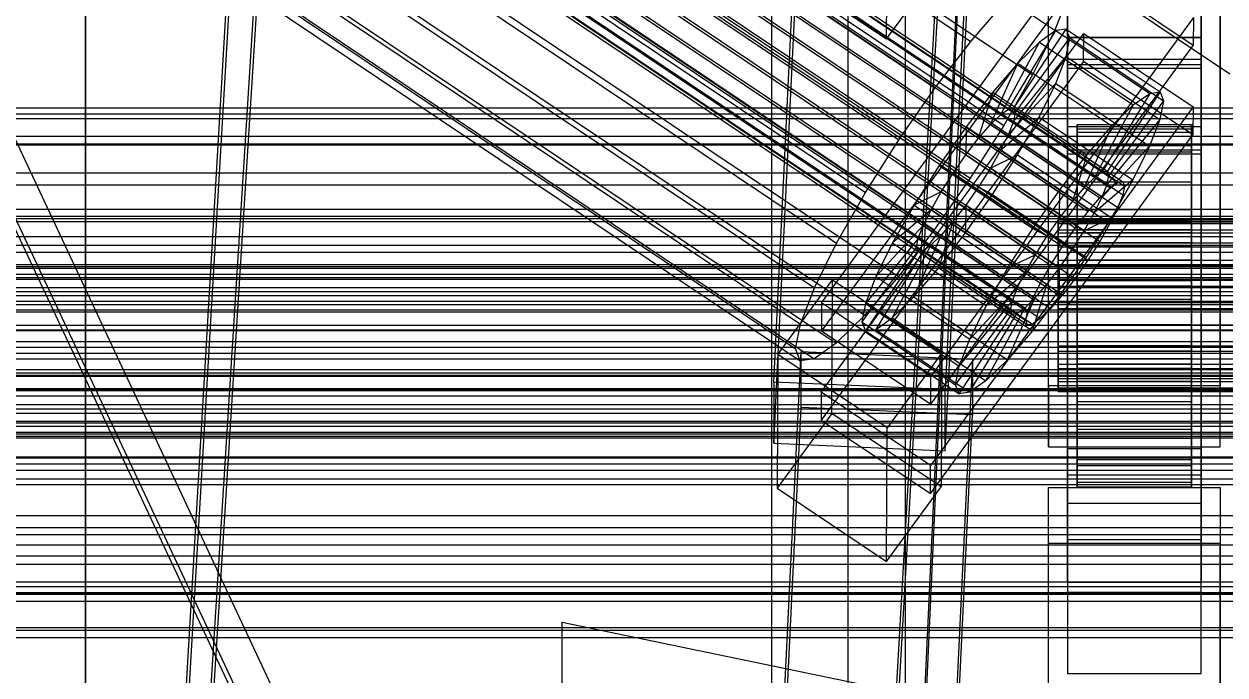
# Model space of a CAD drawing. Header units: millimetres. Extents: x -1970 to 59977, y -50268 to 6837.
# Drawn here: x -256.4 to -130.5, y -35176.4 to -35108.1 of the extents above; entities that cross this region are included whole.
import ezdxf

# ---------------------------------------------------------------- set-up
doc = ezdxf.new("R2010")
doc.units = ezdxf.units.MM
for name, color, linetype, lineweight in [('COTAS_O', 1, 'Continuous', 0), ('COTAS_P', 1, 'Continuous', 0), ('frontal_C01', 7, 'Continuous', 0), ('frontal_C02', 7, 'Continuous', 0), ('frontal_C03', 7, 'Continuous', 0), ('frontal_mix-C02', 7, 'Continuous', 0), ('frontal_secador', 7, 'Continuous', 0), ('frontal_tolva-C01', 7, 'Continuous', 0)]:
    doc.layers.add(name, color=color, linetype=linetype, lineweight=lineweight)
doc.dimstyles.new('R19_100', dxfattribs={"dimtxt": 250, "dimasz": 150, "dimexe": 150, "dimexo": 80, "dimgap": 100, "dimtad": 1, "dimtih": 1, "dimtoh": 1, "dimdsep": 46, "dimcen": 0.09, "dimadec": 0, "dimazin": 0, "dimtfac": 1, "dimtdec": 4, "dimtofl": 0, "dimtmove": 0, "dimatfit": 3, "dimfxl": 1, "dimtolj": 1, "dimtzin": 0, "dimarcsym": 0})

# ---------------------------------------------------------------- blocks, each defined once
blk = doc.blocks.new('*D37')
at = {"layer": 'COTAS_P', "color": 0, "lineweight": -2, "transparency": 16777216}
for p, q in [((-1750, -35420), (-1750, -34450)), ((2600, -35420), (2600, -34450)), ((-1600, -34600), (2450, -34600))]:
    blk.add_line(p, q, dxfattribs=at)
at = {"layer": 'COTAS_P', "color": 0, "transparency": 16777216}
for points in [[(-1600, -34575), (-1600, -34625), (-1750, -34600)], [(2450, -34575), (2450, -34625), (2600, -34600)]]:
    blk.add_solid(points, dxfattribs=at)
at = {"layer": 'Defpoints', "color": 0, "transparency": 16777216}
for p in [(2600, -34600), (-1750, -35500), (2600, -35500)]:
    blk.add_point(p, dxfattribs=at)
blk = doc.blocks.new('*D45')
at = {"layer": 'COTAS_O', "color": 0, "lineweight": -2, "transparency": 16777216}
for p, q in [((-1480, -35920), (-1480, -35150)), ((490, -35920), (490, -35150)), ((-1330, -35300), (340, -35300))]:
    blk.add_line(p, q, dxfattribs=at)
at = {"layer": 'COTAS_O', "color": 0, "transparency": 16777216}
for points in [[(-1330, -35275), (-1330, -35325), (-1480, -35300)], [(340, -35275), (340, -35325), (490, -35300)]]:
    blk.add_solid(points, dxfattribs=at)
at = {"layer": 'Defpoints', "color": 0, "transparency": 16777216}
for p in [(490, -35300), (-1480, -36000), (490, -36000)]:
    blk.add_point(p, dxfattribs=at)
blk = doc.blocks.new('*D47')
at = {"layer": 'COTAS_O', "color": 0, "lineweight": -2, "transparency": 16777216}
for p, q in [((-1400, -35920), (-1400, -35150)), ((1400, -35920), (1400, -35150)), ((-1250, -35300), (1250, -35300))]:
    blk.add_line(p, q, dxfattribs=at)
at = {"layer": 'COTAS_O', "color": 0, "transparency": 16777216}
for points in [[(-1250, -35275), (-1250, -35325), (-1400, -35300)], [(1250, -35275), (1250, -35325), (1400, -35300)]]:
    blk.add_solid(points, dxfattribs=at)
at = {"layer": 'Defpoints', "color": 0, "transparency": 16777216}
for p in [(1400, -35300), (-1400, -36000), (1400, -36000)]:
    blk.add_point(p, dxfattribs=at)

msp = doc.modelspace()

# ---------------------------------------------------------------- linework, layer by layer
at = {"layer": 'frontal_C01'}
for p, q in [((-250, -32680.37), (-250, -35735.764)), ((-250, -35740.498), (-250, -32685.104)), ((-228.298, -34987.381), (-250, -35358.334)), ((-250, -35364.021), (-228.298, -34993.069)), ((-147, -35109.581), (-147, -35064.108)), ((-133, -35064.108), (-133, -35109.581)), ((-147, -35067.31), (-147, -35112.783)), ((-133, -35112.783), (-133, -35067.31)), ((-177.811, -35145.665), (-174.943, -35086.846)), ((-156.962, -35087.633), (-159.83, -35146.452)), ((-177.811, -35152.07), (-174.943, -35093.25)), ((-165.983, -35109.69), (-165.926, -35094.321)), ((-159.83, -35152.856), (-156.962, -35094.037)), ((-147, -35111.849), (-147, -35096.48)), ((-133, -35096.48), (-133, -35111.849)), ((-149, -35146.057), (-149, -35100.963)), ((-131, -35100.963), (-131, -35146.057)), ((-177.451, -35102.078), (-165.983, -35109.69)), ((-165.983, -35109.69), (-160.247, -35101.932)), ((-147, -35105.954), (-147, -35121.322)), ((-133, -35121.322), (-133, -35105.954)), ((-149, -35152.46), (-149, -35107.366)), ((-131, -35152.46), (-131, -35107.366)), ((-133, -35109.581), (-147, -35109.581)), ((-147, -35109.581), (-147, -35112.783)), ((-133, -35112.783), (-133, -35109.581)), ((-133, -35111.849), (-147, -35111.849)), ((-147, -35111.849), (-147, -35121.322)), ((-133, -35121.322), (-133, -35111.849)), ((-147, -35112.783), (-133, -35112.783)), ((-147, -35121.322), (-133, -35121.322)), ((-425, -35140.179), (425, -35140.179)), ((-159.83, -35146.452), (-177.811, -35145.665)), ((-177.811, -35145.665), (-177.811, -35152.07)), ((-131, -35146.057), (-149, -35146.057)), ((-149, -35146.057), (-149, -35152.46)), ((-131, -35152.46), (-131, -35146.057)), ((-159.83, -35152.856), (-159.83, -35146.452)), ((425, -35151.547), (-425, -35151.547)), ((-177.811, -35152.07), (-159.83, -35152.856)), ((-149, -35152.46), (-131, -35152.46)), ((425, -35156.444), (-425, -35156.444)), ((-425, -35167.812), (425, -35167.812)), ((-200, -35288.361), (-200, -35170.814)), ((-200, -35170.814), (-140, -35183.237)), ((-200, -35176.498), (-200, -35170.814))]:
    msp.add_line(p, q, dxfattribs=at)
at = {"layer": 'frontal_C02'}
for p, q in [((-250, -32976.99), (-250, -35767.535)), ((-250, -35772.314), (-250, -32981.769)), ((-356.348, -34982.083), (-142.549, -35125.324)), ((-355.53, -34981.508), (-141.731, -35124.749)), ((-355.017, -34981.438), (-141.218, -35124.679)), ((-354.844, -34981.879), (-141.045, -35125.12)), ((-357.415, -34983.125), (-143.617, -35126.366)), ((-355.022, -34982.799), (-141.224, -35126.041)), ((-358.659, -34984.562), (-144.861, -35127.804)), ((-355.541, -34984.138), (-141.742, -35127.379)), ((-146.196, -35129.538), (-359.995, -34986.297)), ((-356.363, -34985.803), (-142.565, -35129.044)), ((-332.659, -34985.29), (-148.35, -35108.774)), ((-357.434, -34987.681), (-143.635, -35130.922)), ((-341.461, -34986.487), (-157.152, -35109.971)), ((-361.332, -34988.211), (-147.533, -35131.452)), ((-362.578, -34990.174), (-148.779, -35133.415)), ((-358.68, -34989.644), (-144.881, -35132.885)), ((-334.981, -34989.989), (-150.672, -35113.473)), ((-160.922, -35114.866), (-345.231, -34991.382)), ((-363.648, -34992.051), (-149.85, -35135.293)), ((-360.017, -34991.558), (-146.218, -35134.799)), ((-364.471, -34993.716), (-150.672, -35136.958)), ((-361.352, -34993.292), (-147.554, -35136.534)), ((-364.989, -34995.055), (-151.191, -35138.296)), ((-362.596, -34994.73), (-148.798, -35137.971)), ((-365.168, -34995.976), (-151.369, -35139.217)), ((-364.995, -34996.416), (-151.196, -35139.658)), ((-364.482, -34996.347), (-150.683, -35139.588)), ((-363.664, -34995.771), (-149.865, -35139.013)), ((-338.003, -34995.288), (-153.694, -35118.772)), ((-349.002, -34996.784), (-164.693, -35120.268)), ((-341.52, -35000.828), (-157.211, -35124.312)), ((-352.519, -35002.323), (-168.21, -35125.807)), ((-345.291, -35006.229), (-160.982, -35129.713)), ((-355.541, -35007.623), (-171.232, -35131.107)), ((-349.061, -35011.125), (-164.752, -35134.609)), ((-357.863, -35012.322), (-173.554, -35135.806)), ((-352.572, -35015.181), (-168.263, -35138.665)), ((-359.326, -35016.1), (-175.016, -35139.584)), ((-359.83, -35018.699), (-175.521, -35142.183)), ((-355.584, -35018.122), (-171.275, -35141.606)), ((-359.341, -35019.942), (-175.032, -35143.426)), ((-357.893, -35019.745), (-173.584, -35143.229)), ((-228.298, -35041.759), (-250, -35386.528)), ((-250, -35392.269), (-228.298, -35047.5)), ((-228.298, -35047.5), (-130, -35113.358)), ((-172.809, -35137.378), (-145.277, -35099.785)), ((-145.289, -35102.708), (-172.821, -35140.301)), ((-133.821, -35110.392), (-145.289, -35102.708)), ((-157.152, -35109.971), (-153.641, -35105.914)), ((-146.887, -35104.996), (-148.35, -35108.774)), ((-133.809, -35107.469), (-161.341, -35145.062)), ((-133.809, -35107.469), (-133.821, -35110.392)), ((-172.847, -35146.731), (-145.315, -35109.138)), ((-153.199, -35117.066), (-148.226, -35108.822)), ((-152.686, -35116.996), (-147.143, -35108.674)), ((-152.513, -35117.436), (-146.777, -35109.605)), ((-148.35, -35108.774), (-150.672, -35113.473)), ((-148.226, -35108.822), (-149.953, -35110.036)), ((-147.143, -35108.674), (-148.226, -35108.822)), ((-148.226, -35108.822), (-138.396, -35115.408)), ((-147.155, -35111.549), (-146.777, -35109.605)), ((-147.143, -35108.674), (-137.313, -35115.26)), ((-146.777, -35109.605), (-147.143, -35108.674)), ((-147, -35112.438), (-147, -35109.516)), ((-147, -35109.516), (-133, -35109.516)), ((-147, -35155.42), (-147, -35109.516)), ((-146.777, -35109.605), (-136.948, -35116.19)), ((-145.327, -35112.061), (-145.315, -35109.138)), ((-145.315, -35109.138), (-133.847, -35116.821)), ((-133, -35109.516), (-133, -35112.438)), ((-133, -35109.516), (-133, -35155.42)), ((-161.353, -35147.985), (-133.821, -35110.392)), ((-160.922, -35114.866), (-157.152, -35109.971)), ((-154.017, -35117.641), (-149.953, -35110.036)), ((-149.953, -35110.036), (-152.207, -35112.236)), ((-149.953, -35110.036), (-140.123, -35116.622)), ((-145.327, -35112.061), (-172.859, -35149.654)), ((-155.085, -35118.683), (-152.207, -35112.236)), ((-152.207, -35112.236), (-154.833, -35115.27)), ((-152.692, -35118.357), (-147.155, -35111.549)), ((-152.207, -35112.236), (-142.377, -35118.822)), ((-148.249, -35114.375), (-147.155, -35111.549)), ((-147.155, -35111.549), (-137.325, -35118.135)), ((-133.859, -35119.744), (-145.327, -35112.061)), ((-150.672, -35113.473), (-153.694, -35118.772)), ((-133, -35112.438), (-147, -35112.438)), ((-147, -35112.438), (-147, -35158.342)), ((-133, -35158.342), (-133, -35112.438)), ((-164.693, -35120.268), (-160.922, -35114.866)), ((-153.21, -35119.696), (-148.249, -35114.375)), ((-149.985, -35117.89), (-148.249, -35114.375)), ((-148.249, -35114.375), (-138.419, -35120.961)), ((-154.833, -35115.27), (-157.653, -35118.932)), ((-156.329, -35120.12), (-154.833, -35115.27)), ((-154.833, -35115.27), (-145.003, -35121.856)), ((-138.396, -35115.408), (-143.369, -35123.651)), ((-137.313, -35115.26), (-142.856, -35123.582)), ((-140.123, -35116.622), (-138.396, -35115.408)), ((-138.396, -35115.408), (-137.313, -35115.26)), ((-137.313, -35115.26), (-136.948, -35116.19)), ((-133.847, -35116.821), (-161.379, -35154.414)), ((-154.017, -35117.641), (-153.199, -35117.066)), ((-153.199, -35117.066), (-152.686, -35116.996)), ((-143.369, -35123.651), (-153.199, -35117.066)), ((-152.513, -35117.436), (-152.692, -35118.357)), ((-142.856, -35123.582), (-152.686, -35116.996)), ((-152.686, -35116.996), (-152.513, -35117.436)), ((-142.683, -35124.022), (-152.513, -35117.436)), ((-140.123, -35116.622), (-144.188, -35124.227)), ((-136.948, -35116.19), (-142.683, -35124.022)), ((-142.377, -35118.822), (-140.123, -35116.622)), ((-136.948, -35116.19), (-137.325, -35118.135)), ((-133.847, -35116.821), (-133.859, -35119.744)), ((-156.329, -35120.12), (-155.085, -35118.683)), ((-155.085, -35118.683), (-154.017, -35117.641)), ((-145.255, -35125.269), (-155.085, -35118.683)), ((-154.033, -35121.361), (-149.985, -35117.89)), ((-144.188, -35124.227), (-154.017, -35117.641)), ((-152.692, -35118.357), (-153.21, -35119.696)), ((-142.862, -35124.943), (-152.692, -35118.357)), ((-152.246, -35121.854), (-149.985, -35117.89)), ((-149.985, -35117.89), (-140.156, -35124.475)), ((-146, -35128.654), (-146, -35118.66)), ((-146, -35118.66), (-146, -35119.136)), ((-146, -35118.66), (-134, -35118.66)), ((-146, -35119.478), (-146, -35118.66)), ((-137.325, -35118.135), (-142.862, -35124.943)), ((-137.325, -35118.135), (-138.419, -35120.961)), ((-134, -35119.136), (-134, -35118.66)), ((-134, -35118.66), (-134, -35128.654)), ((-134, -35118.66), (-134, -35119.478)), ((-161.391, -35157.337), (-133.859, -35119.744)), ((-157.653, -35118.932), (-160.474, -35122.973)), ((-157.653, -35118.932), (-157.665, -35121.855)), ((-147.823, -35125.518), (-157.653, -35118.932)), ((-153.694, -35118.772), (-157.211, -35124.312)), ((-153.21, -35119.696), (-154.033, -35121.361)), ((-143.38, -35126.282), (-153.21, -35119.696)), ((-147, -35121.791), (-147, -35118.868)), ((-147, -35118.868), (-133, -35118.868)), ((-147, -35164.772), (-147, -35118.868)), ((-146, -35128.88), (-146, -35119.136)), ((-146, -35119.136), (-146, -35120.874)), ((-146, -35119.136), (-134, -35119.136)), ((-146, -35129.042), (-146, -35119.478)), ((-146, -35119.478), (-134, -35119.478)), ((-146, -35121.535), (-146, -35119.478)), ((-142.377, -35118.822), (-145.255, -35125.269)), ((-145.003, -35121.856), (-142.377, -35118.822)), ((-134, -35120.874), (-134, -35119.136)), ((-134, -35119.136), (-134, -35128.88)), ((-134, -35119.478), (-134, -35129.042)), ((-134, -35119.478), (-134, -35121.535)), ((-133, -35118.868), (-133, -35121.791)), ((-133, -35118.868), (-133, -35164.772)), ((-168.21, -35125.807), (-164.693, -35120.268)), ((-157.665, -35121.855), (-156.329, -35120.12)), ((-146.499, -35126.706), (-156.329, -35120.12)), ((-146, -35129.703), (-146, -35120.874)), ((-146, -35120.874), (-146, -35123.755)), ((-146, -35120.874), (-134, -35120.874)), ((-138.419, -35120.961), (-143.38, -35126.282)), ((-138.419, -35120.961), (-140.156, -35124.475)), ((-134, -35123.755), (-134, -35120.874)), ((-134, -35120.874), (-134, -35129.703)), ((-159.001, -35123.769), (-157.665, -35121.855)), ((-157.665, -35121.855), (-147.835, -35128.441)), ((-154.033, -35121.361), (-155.103, -35123.239)), ((-155.103, -35123.239), (-152.246, -35121.854)), ((-154.877, -35125.998), (-152.246, -35121.854)), ((-144.203, -35127.947), (-154.033, -35121.361)), ((-152.246, -35121.854), (-142.416, -35128.44)), ((-147.823, -35125.518), (-145.003, -35121.856)), ((-133, -35121.791), (-147, -35121.791)), ((-147, -35121.791), (-147, -35167.695)), ((-145.003, -35121.856), (-146.499, -35126.706)), ((-146, -35130.016), (-146, -35121.535)), ((-146, -35121.535), (-134, -35121.535)), ((-146, -35124.689), (-146, -35121.535)), ((-134, -35121.535), (-134, -35130.016)), ((-134, -35121.535), (-134, -35124.689)), ((-133, -35167.695), (-133, -35121.791)), ((-160.474, -35122.973), (-163.105, -35127.116)), ((-159.001, -35123.769), (-160.474, -35122.973)), ((-160.474, -35122.973), (-150.644, -35129.559)), ((-155.103, -35123.239), (-156.35, -35125.202)), ((-145.274, -35129.825), (-155.103, -35123.239)), ((-143.369, -35123.651), (-144.188, -35124.227)), ((-142.856, -35123.582), (-143.369, -35123.651)), ((-142.683, -35124.022), (-142.856, -35123.582)), ((-157.211, -35124.312), (-160.982, -35129.713)), ((-160.247, -35125.732), (-159.001, -35123.769)), ((-149.171, -35130.355), (-159.001, -35123.769)), ((-146, -35131.067), (-146, -35123.755)), ((-146, -35123.755), (-146, -35127.582)), ((-146, -35123.755), (-134, -35123.755)), ((-146, -35131.51), (-146, -35124.689)), ((-146, -35124.689), (-134, -35124.689)), ((-146, -35128.727), (-146, -35124.689)), ((-144.188, -35124.227), (-145.255, -35125.269)), ((-140.156, -35124.475), (-144.203, -35127.947)), ((-143.38, -35126.282), (-142.862, -35124.943)), ((-142.862, -35124.943), (-142.683, -35124.022)), ((-142.549, -35125.324), (-141.731, -35124.749)), ((-140.156, -35124.475), (-142.416, -35128.44)), ((-141.731, -35124.749), (-141.218, -35124.679)), ((-141.218, -35124.679), (-141.045, -35125.12)), ((-134, -35127.582), (-134, -35123.755)), ((-134, -35123.755), (-134, -35131.067)), ((-134, -35124.689), (-134, -35131.51)), ((-134, -35124.689), (-134, -35128.727)), ((-171.232, -35131.107), (-168.21, -35125.807)), ((-160.247, -35125.732), (-163.105, -35127.116)), ((-161.318, -35127.609), (-160.247, -35125.732)), ((-150.417, -35132.317), (-160.247, -35125.732)), ((-157.698, -35130.038), (-154.877, -35125.998)), ((-156.35, -35125.202), (-157.686, -35127.116)), ((-156.35, -35125.202), (-154.877, -35125.998)), ((-146.52, -35131.787), (-156.35, -35125.202)), ((-154.877, -35125.998), (-145.047, -35132.583)), ((-150.644, -35129.559), (-147.823, -35125.518)), ((-147.835, -35128.441), (-147.823, -35125.518)), ((-145.255, -35125.269), (-146.499, -35126.706)), ((-143.617, -35126.366), (-142.549, -35125.324)), ((-141.224, -35126.041), (-141.742, -35127.379)), ((-141.045, -35125.12), (-141.224, -35126.041)), ((-163.105, -35127.116), (-165.365, -35131.081)), ((-163.105, -35127.116), (-153.275, -35133.702)), ((-157.686, -35127.116), (-159.022, -35128.85)), ((-157.686, -35127.116), (-157.698, -35130.038)), ((-147.856, -35133.701), (-157.686, -35127.116)), ((-146.499, -35126.706), (-147.835, -35128.441)), ((-144.861, -35127.804), (-143.617, -35126.366)), ((-144.203, -35127.947), (-143.38, -35126.282)), ((-141.742, -35127.379), (-142.565, -35129.044)), ((-161.318, -35127.609), (-165.365, -35131.081)), ((-162.14, -35129.274), (-161.318, -35127.609)), ((-151.488, -35134.195), (-161.318, -35127.609)), ((-147.835, -35128.441), (-149.171, -35130.355)), ((-148, -35129.042), (-148, -35128.654)), ((-148, -35128.654), (-148, -35128.88)), ((-148, -35128.654), (148, -35128.654)), ((-146.196, -35129.538), (-144.861, -35127.804)), ((-146, -35132.88), (-146, -35127.582)), ((-146, -35127.582), (-146, -35132.096)), ((-146, -35127.582), (-134, -35127.582)), ((-146, -35128.88), (-146, -35128.654)), ((-134, -35128.654), (-146, -35128.654)), ((-146, -35128.654), (-146, -35129.042)), ((-146, -35133.423), (-146, -35128.727)), ((-146, -35128.727), (-134, -35128.727)), ((-146, -35133.373), (-146, -35128.727)), ((-145.274, -35129.825), (-144.203, -35127.947)), ((-142.416, -35128.44), (-145.274, -35129.825)), ((-142.416, -35128.44), (-145.047, -35132.583)), ((-134, -35132.096), (-134, -35127.582)), ((-134, -35127.582), (-134, -35132.88)), ((-134, -35128.654), (-134, -35128.88)), ((-134, -35129.042), (-134, -35128.654)), ((-134, -35128.727), (-134, -35133.423)), ((-134, -35128.727), (-134, -35133.373)), ((-162.14, -35129.274), (-167.102, -35134.596)), ((-160.982, -35129.713), (-164.752, -35134.609)), ((-162.659, -35130.613), (-162.14, -35129.274)), ((-152.311, -35135.86), (-162.14, -35129.274)), ((-159.022, -35128.85), (-160.518, -35133.7)), ((-159.022, -35128.85), (-160.266, -35130.287)), ((-149.192, -35135.436), (-159.022, -35128.85)), ((-153.275, -35133.702), (-150.644, -35129.559)), ((-150.644, -35129.559), (-149.171, -35130.355)), ((-148, -35128.88), (-148, -35129.703)), ((-148, -35128.88), (148, -35128.88)), ((-148, -35130.016), (-148, -35129.042)), ((-148, -35129.042), (148, -35129.042)), ((-148, -35129.703), (-148, -35131.067)), ((-148, -35129.703), (148, -35129.703)), ((-148, -35131.51), (-148, -35130.016)), ((-148, -35130.016), (148, -35130.016)), ((-147.533, -35131.452), (-146.196, -35129.538)), ((-146.52, -35131.787), (-145.274, -35129.825)), ((-146, -35129.703), (-146, -35128.88)), ((-134, -35128.88), (-146, -35128.88)), ((-134, -35129.042), (-146, -35129.042)), ((-146, -35129.042), (-146, -35130.016)), ((-146, -35131.067), (-146, -35129.703)), ((-134, -35129.703), (-146, -35129.703)), ((-134, -35130.016), (-146, -35130.016)), ((-146, -35130.016), (-146, -35131.51)), ((-142.565, -35129.044), (-143.635, -35130.922)), ((-134, -35128.88), (-134, -35129.703)), ((-134, -35130.016), (-134, -35129.042)), ((-134, -35129.703), (-134, -35131.067)), ((-134, -35131.51), (-134, -35130.016)), ((-173.554, -35135.806), (-171.232, -35131.107)), ((-162.659, -35130.613), (-168.196, -35137.421)), ((-165.365, -35131.081), (-167.102, -35134.596)), ((-165.365, -35131.081), (-155.535, -35137.667)), ((-160.266, -35130.287), (-163.144, -35136.734)), ((-162.837, -35131.534), (-162.659, -35130.613)), ((-152.829, -35137.199), (-162.659, -35130.613)), ((-160.266, -35130.287), (-161.333, -35131.329)), ((-160.518, -35133.7), (-157.698, -35130.038)), ((-150.436, -35136.873), (-160.266, -35130.287)), ((-157.698, -35130.038), (-147.868, -35136.624)), ((-149.171, -35130.355), (-150.417, -35132.317)), ((-148, -35131.067), (-148, -35132.88)), ((-148, -35131.067), (148, -35131.067)), ((-146, -35132.88), (-146, -35131.067)), ((-134, -35131.067), (-146, -35131.067)), ((-143.635, -35130.922), (-144.881, -35132.885)), ((-134, -35131.067), (-134, -35132.88)), ((-162.837, -35131.534), (-168.573, -35139.366)), ((-162.664, -35131.974), (-168.208, -35140.296)), ((-162.151, -35131.905), (-167.125, -35140.149)), ((-161.333, -35131.329), (-165.397, -35138.934)), ((-162.664, -35131.974), (-162.837, -35131.534)), ((-153.008, -35138.12), (-162.837, -35131.534)), ((-162.151, -35131.905), (-162.664, -35131.974)), ((-152.835, -35138.56), (-162.664, -35131.974)), ((-161.333, -35131.329), (-162.151, -35131.905)), ((-152.321, -35138.49), (-162.151, -35131.905)), ((-151.503, -35137.915), (-161.333, -35131.329)), ((-153.275, -35133.702), (-150.417, -35132.317)), ((-150.417, -35132.317), (-151.488, -35134.195)), ((-148.779, -35133.415), (-147.533, -35131.452)), ((-148, -35133.423), (-148, -35131.51)), ((-148, -35131.51), (148, -35131.51)), ((-147.856, -35133.701), (-146.52, -35131.787)), ((-145.047, -35132.583), (-146.52, -35131.787)), ((-134, -35131.51), (-146, -35131.51)), ((-146, -35131.51), (-146, -35133.423)), ((-146, -35132.096), (-146, -35135.019)), ((-134, -35132.096), (-146, -35132.096)), ((-146, -35132.096), (-146, -35136.988)), ((-134, -35133.423), (-134, -35131.51)), ((-134, -35135.019), (-134, -35132.096)), ((-134, -35136.988), (-134, -35132.096)), ((-163.144, -35136.734), (-160.518, -35133.7)), ((-160.518, -35133.7), (-150.688, -35140.286)), ((-155.535, -35137.667), (-153.275, -35133.702)), ((-149.85, -35135.293), (-148.779, -35133.415)), ((-149.192, -35135.436), (-147.856, -35133.701)), ((-148, -35132.88), (-148, -35135.019)), ((-148, -35132.88), (148, -35132.88)), ((-148, -35135.623), (-148, -35133.423)), ((-148, -35133.423), (148, -35133.423)), ((-145.047, -35132.583), (-147.868, -35136.624)), ((-147.868, -35136.624), (-147.856, -35133.701)), ((-144.881, -35132.885), (-146.218, -35134.799)), ((-146, -35135.019), (-146, -35132.88)), ((-134, -35132.88), (-146, -35132.88)), ((-146, -35135.623), (-146, -35133.373)), ((-146, -35133.373), (-134, -35133.373)), ((-146, -35138.31), (-146, -35133.373)), ((-134, -35133.423), (-146, -35133.423)), ((-146, -35133.423), (-146, -35135.623)), ((-134, -35132.88), (-134, -35135.019)), ((-134, -35133.373), (-134, -35135.623)), ((-134, -35133.373), (-134, -35138.31)), ((-134, -35135.623), (-134, -35133.423)), ((-177.394, -35142.767), (-171.658, -35134.935)), ((-171.715, -35148.964), (-171.658, -35134.935)), ((-171.658, -35134.935), (-160.19, -35142.619)), ((-164.752, -35134.609), (-168.263, -35138.665)), ((-167.102, -35134.596), (-168.196, -35137.421)), ((-167.102, -35134.596), (-157.272, -35141.181)), ((-155.535, -35137.667), (-151.488, -35134.195)), ((-151.488, -35134.195), (-152.311, -35135.86)), ((-148, -35135.019), (-148, -35137.336)), ((148, -35135.019), (-148, -35135.019)), ((-146.218, -35134.799), (-147.554, -35136.534)), ((-146, -35135.019), (-134, -35135.019)), ((-146, -35137.336), (-146, -35135.019)), ((-134, -35135.019), (-134, -35137.336)), ((-175.016, -35139.584), (-173.554, -35135.806)), ((-157.272, -35141.181), (-152.311, -35135.86)), ((-152.311, -35135.86), (-152.829, -35137.199)), ((-150.688, -35140.286), (-149.192, -35135.436)), ((-150.672, -35136.958), (-149.85, -35135.293)), ((-150.436, -35136.873), (-149.192, -35135.436)), ((-148, -35137.962), (-148, -35135.623)), ((-148, -35135.623), (148, -35135.623)), ((-134, -35135.623), (-146, -35135.623)), ((-146, -35135.623), (-146, -35137.962)), ((-134, -35137.962), (-134, -35135.623)), ((-172.809, -35137.378), (-172.821, -35140.301)), ((-161.341, -35145.062), (-172.809, -35137.378)), ((-168.196, -35137.421), (-168.573, -35139.366)), ((-168.196, -35137.421), (-158.366, -35144.007)), ((-165.397, -35138.934), (-163.144, -35136.734)), ((-163.144, -35136.734), (-153.314, -35143.32)), ((-158.366, -35144.007), (-152.829, -35137.199)), ((-153.314, -35143.32), (-150.436, -35136.873)), ((-152.829, -35137.199), (-153.008, -35138.12)), ((-151.503, -35137.915), (-150.436, -35136.873)), ((-151.191, -35138.296), (-150.672, -35136.958)), ((-147.868, -35136.624), (-150.688, -35140.286)), ((-147.554, -35136.534), (-148.798, -35137.971)), ((-148, -35137.336), (-148, -35139.674)), ((-148, -35137.336), (148, -35137.336)), ((-146, -35137.336), (-146, -35136.988)), ((-146, -35136.988), (-146, -35141.925)), ((-146, -35136.988), (-134, -35136.988)), ((-146, -35139.674), (-146, -35137.336)), ((-134, -35137.336), (-146, -35137.336)), ((-134, -35141.925), (-134, -35136.988)), ((-134, -35136.988), (-134, -35137.336)), ((-134, -35137.336), (-134, -35139.674)), ((-168.263, -35138.665), (-171.275, -35141.606)), ((-158.743, -35145.952), (-153.008, -35138.12)), ((-158.378, -35146.882), (-152.835, -35138.56)), ((-157.295, -35146.734), (-152.321, -35138.49)), ((-157.272, -35141.181), (-155.535, -35137.667)), ((-155.567, -35145.52), (-151.503, -35137.915)), ((-153.008, -35138.12), (-152.835, -35138.56)), ((-152.835, -35138.56), (-152.321, -35138.49)), ((-152.321, -35138.49), (-151.503, -35137.915)), ((-151.369, -35139.217), (-151.191, -35138.296)), ((-148.798, -35137.971), (-149.865, -35139.013)), ((-148, -35140.279), (-148, -35137.962)), ((-148, -35137.962), (148, -35137.962)), ((-146, -35137.962), (-146, -35138.31)), ((-134, -35137.962), (-146, -35137.962)), ((-146, -35137.962), (-146, -35140.279)), ((-146, -35138.31), (-134, -35138.31)), ((-146, -35143.202), (-146, -35138.31)), ((-134, -35138.31), (-134, -35137.962)), ((-134, -35140.279), (-134, -35137.962)), ((-134, -35138.31), (-134, -35143.202)), ((-175.521, -35142.183), (-175.016, -35139.584)), ((-168.573, -35139.366), (-168.208, -35140.296)), ((-168.573, -35139.366), (-158.743, -35145.952)), ((-167.125, -35140.149), (-165.397, -35138.934)), ((-165.397, -35138.934), (-155.567, -35145.52)), ((-151.196, -35139.658), (-151.369, -35139.217)), ((-150.683, -35139.588), (-151.196, -35139.658)), ((-149.865, -35139.013), (-150.683, -35139.588)), ((-148, -35139.674), (-148, -35141.875)), ((-148, -35139.674), (148, -35139.674)), ((-146, -35141.875), (-146, -35139.674)), ((-146, -35139.674), (-146, -35141.925)), ((-134, -35139.674), (-146, -35139.674)), ((-134, -35141.925), (-134, -35139.674)), ((-134, -35139.674), (-134, -35141.875)), ((-172.821, -35140.301), (-161.353, -35147.985)), ((-168.208, -35140.296), (-167.125, -35140.149)), ((-168.208, -35140.296), (-158.378, -35146.882)), ((-167.125, -35140.149), (-157.295, -35146.734)), ((-158.366, -35144.007), (-157.272, -35141.181)), ((-150.688, -35140.286), (-153.314, -35143.32)), ((-148, -35142.417), (-148, -35140.279)), ((-148, -35140.279), (148, -35140.279)), ((-146, -35140.279), (-146, -35143.202)), ((-134, -35140.279), (-146, -35140.279)), ((-146, -35140.279), (-146, -35142.417)), ((-134, -35143.202), (-134, -35140.279)), ((-134, -35142.417), (-134, -35140.279)), ((-177.811, -35201.848), (-174.943, -35142.471)), ((-175.032, -35143.426), (-175.521, -35142.183)), ((-174.943, -35148.317), (-174.943, -35142.471)), ((-174.943, -35142.471), (-156.962, -35143.265)), ((-171.275, -35141.606), (-173.584, -35143.229)), ((-160.19, -35142.619), (-165.926, -35150.451)), ((-160.19, -35142.619), (-160.247, -35156.647)), ((-148, -35141.875), (-148, -35143.788)), ((-148, -35141.875), (148, -35141.875)), ((-148, -35144.23), (-148, -35142.417)), ((-148, -35142.417), (148, -35142.417)), ((-146, -35143.788), (-146, -35141.875)), ((-146, -35141.875), (-146, -35146.571)), ((-134, -35141.875), (-146, -35141.875)), ((-146, -35141.925), (-146, -35146.571)), ((-146, -35141.925), (-134, -35141.925)), ((-146, -35142.417), (-146, -35147.716)), ((-134, -35142.417), (-146, -35142.417)), ((-146, -35142.417), (-146, -35144.23)), ((-134, -35146.571), (-134, -35141.875)), ((-134, -35141.875), (-134, -35143.788)), ((-134, -35146.571), (-134, -35141.925)), ((-134, -35147.716), (-134, -35142.417)), ((-134, -35144.23), (-134, -35142.417)), ((-177.394, -35142.767), (-177.451, -35156.796)), ((-165.926, -35150.451), (-177.394, -35142.767)), ((-173.584, -35143.229), (-175.032, -35143.426)), ((-156.962, -35143.265), (-159.83, -35202.642)), ((-156.962, -35143.265), (-156.962, -35149.112)), ((-153.314, -35143.32), (-155.567, -35145.52)), ((-148, -35143.788), (-148, -35145.282)), ((-148, -35143.788), (148, -35143.788)), ((-146, -35143.202), (-134, -35143.202)), ((-146, -35147.716), (-146, -35143.202)), ((-146, -35145.282), (-146, -35143.788)), ((-146, -35143.788), (-146, -35150.608)), ((-134, -35143.788), (-146, -35143.788)), ((-134, -35143.202), (-134, -35147.716)), ((-134, -35150.608), (-134, -35143.788)), ((-134, -35143.788), (-134, -35145.282)), ((-161.353, -35147.985), (-161.341, -35145.062)), ((-158.743, -35145.952), (-158.366, -35144.007)), ((-148, -35145.595), (-148, -35144.23)), ((-148, -35144.23), (148, -35144.23)), ((-146, -35144.23), (-146, -35151.543)), ((-134, -35144.23), (-146, -35144.23)), ((-146, -35144.23), (-146, -35145.595)), ((-134, -35151.543), (-134, -35144.23)), ((-134, -35145.595), (-134, -35144.23)), ((-158.378, -35146.882), (-158.743, -35145.952)), ((-155.567, -35145.52), (-157.295, -35146.734)), ((-148, -35145.282), (-148, -35146.256)), ((-148, -35145.282), (148, -35145.282)), ((-148, -35146.418), (-148, -35145.595)), ((-148, -35145.595), (148, -35145.595)), ((-148, -35146.256), (-148, -35146.643)), ((-148, -35146.256), (148, -35146.256)), ((-146, -35146.256), (-146, -35145.282)), ((-146, -35145.282), (-146, -35153.763)), ((-134, -35145.282), (-146, -35145.282)), ((-146, -35145.595), (-146, -35154.424)), ((-134, -35145.595), (-146, -35145.595)), ((-146, -35145.595), (-146, -35146.418)), ((-146, -35146.643), (-146, -35146.256)), ((-146, -35146.256), (-146, -35155.819)), ((-134, -35146.256), (-146, -35146.256)), ((-134, -35153.763), (-134, -35145.282)), ((-134, -35145.282), (-134, -35146.256)), ((-134, -35154.424), (-134, -35145.595)), ((-134, -35146.418), (-134, -35145.595)), ((-134, -35155.819), (-134, -35146.256)), ((-134, -35146.256), (-134, -35146.643)), ((-172.847, -35146.731), (-172.859, -35149.654)), ((-161.379, -35154.414), (-172.847, -35146.731)), ((-157.295, -35146.734), (-158.378, -35146.882)), ((-148, -35146.643), (-148, -35146.418)), ((-148, -35146.418), (148, -35146.418)), ((-148, -35146.643), (148, -35146.643)), ((-146, -35146.418), (-146, -35156.161)), ((-134, -35146.418), (-146, -35146.418)), ((-146, -35146.418), (-146, -35146.643)), ((-146, -35146.571), (-146, -35150.608)), ((-146, -35146.571), (-134, -35146.571)), ((-146, -35146.643), (-146, -35156.637)), ((-134, -35146.643), (-146, -35146.643)), ((-134, -35156.161), (-134, -35146.418)), ((-134, -35146.643), (-134, -35146.418)), ((-134, -35150.608), (-134, -35146.571)), ((-134, -35156.637), (-134, -35146.643)), ((-177.811, -35207.694), (-174.943, -35148.317)), ((-156.962, -35149.112), (-174.943, -35148.317)), ((-146, -35147.716), (-134, -35147.716)), ((-146, -35151.543), (-146, -35147.716)), ((-134, -35147.716), (-134, -35151.543)), ((-171.715, -35148.964), (-177.451, -35156.796)), ((-172.859, -35149.654), (-161.391, -35157.337)), ((-160.247, -35156.647), (-171.715, -35148.964)), ((-159.83, -35208.488), (-156.962, -35149.112)), ((-165.983, -35164.479), (-165.926, -35150.451)), ((-146, -35150.608), (-146, -35153.763)), ((-146, -35150.608), (-134, -35150.608)), ((-134, -35153.763), (-134, -35150.608)), ((-147, -35166.659), (-147, -35152.63)), ((-147, -35152.63), (-133, -35152.63)), ((-147, -35162.194), (-147, -35152.63)), ((-146, -35151.543), (-134, -35151.543)), ((-146, -35154.424), (-146, -35151.543)), ((-134, -35151.543), (-134, -35154.424)), ((-133, -35152.63), (-133, -35166.659)), ((-133, -35152.63), (-133, -35162.194)), ((-146, -35153.763), (-146, -35155.819)), ((-146, -35153.763), (-134, -35153.763)), ((-134, -35155.819), (-134, -35153.763)), ((-161.391, -35157.337), (-161.379, -35154.414)), ((-146, -35154.424), (-134, -35154.424)), ((-146, -35156.161), (-146, -35154.424)), ((-134, -35154.424), (-134, -35156.161)), ((-133, -35155.42), (-147, -35155.42)), ((-147, -35155.42), (-147, -35158.342)), ((-146, -35155.819), (-146, -35156.637)), ((-146, -35155.819), (-134, -35155.819)), ((-146, -35156.161), (-134, -35156.161)), ((-146, -35156.637), (-146, -35156.161)), ((-134, -35156.637), (-134, -35155.819)), ((-134, -35156.161), (-134, -35156.637)), ((-133, -35158.342), (-133, -35155.42)), ((-177.451, -35156.796), (-165.983, -35164.479)), ((-165.983, -35164.479), (-160.247, -35156.647)), ((-149, -35162.567), (-149, -35156.722)), ((-149, -35156.722), (-131, -35156.722)), ((-149, -35202.244), (-149, -35156.722)), ((-146, -35156.637), (-134, -35156.637)), ((-131, -35156.722), (-131, -35162.567)), ((-131, -35156.722), (-131, -35202.244)), ((-147, -35158.342), (-133, -35158.342)), ((-131, -35162.567), (-149, -35162.567)), ((-149, -35208.089), (-149, -35162.567)), ((-133, -35162.194), (-147, -35162.194)), ((-147, -35162.194), (-147, -35176.222)), ((-133, -35176.222), (-133, -35162.194)), ((-131, -35208.089), (-131, -35162.567)), ((-133, -35164.772), (-147, -35164.772)), ((-147, -35164.772), (-147, -35167.695)), ((-133, -35167.695), (-133, -35164.772)), ((-133, -35166.659), (-147, -35166.659)), ((-147, -35166.659), (-147, -35176.222)), ((-147, -35167.695), (-133, -35167.695)), ((-133, -35176.222), (-133, -35166.659)), ((-147, -35176.222), (-133, -35176.222))]:
    msp.add_line(p, q, dxfattribs=at)
at = {"layer": 'frontal_C03'}
for p, q in [((-1250, -35116.939), (1250, -35116.939)), ((-1250, -35117.572), (1250, -35117.572)), ((-1250, -35118.036), (1250, -35118.036)), ((-1250, -35119.892), (1250, -35119.892)), ((1250, -35120.726), (-1250, -35120.726)), ((-1250, -35120.788), (1250, -35120.788)), ((-1250, -35123.74), (1250, -35123.74)), ((-1250, -35125.008), (1250, -35125.008)), ((1570, -35128.303), (-1570, -35128.303)), ((1570, -35128.562), (-1570, -35128.562)), ((-1250, -35127.542), (1250, -35127.542)), ((-1250, -35128.855), (1250, -35128.855)), ((-1250, -35130.407), (1250, -35130.407)), ((1570, -35131.347), (-1570, -35131.347)), ((1570, -35132.085), (-1570, -35132.085)), ((-1500, -35133.329), (1500, -35133.329)), ((-1500, -35133.553), (1500, -35133.553)), ((-1500, -35133.718), (1500, -35133.718)), ((-1500, -35134.375), (1500, -35134.375)), ((-1500, -35134.693), (1500, -35134.693)), ((-1250, -35134.888), (1250, -35134.888)), ((-1500, -35135.739), (1500, -35135.739)), ((-1500, -35136.188), (1500, -35136.188)), ((1570, -35137.231), (-1570, -35137.231)), ((-1500, -35137.551), (1500, -35137.551)), ((1250, -35136.619), (-1250, -35136.619)), ((1570, -35138.335), (-1570, -35138.335)), ((-1500, -35138.101), (1500, -35138.101)), ((-1500, -35139.689), (1500, -35139.689)), ((1500, -35140.302), (-1500, -35140.302)), ((-1500, -35142.006), (1500, -35142.006)), ((-1250, -35141.427), (1250, -35141.427)), ((-1500, -35142.641), (1500, -35142.641)), ((-1250, -35143.22), (1250, -35143.22)), ((-1570, -35145.059), (1570, -35145.059)), ((-1500, -35144.345), (1500, -35144.345)), ((-1500, -35144.958), (1500, -35144.958)), ((1570, -35146.361), (-1570, -35146.361)), ((-1500, -35146.546), (1500, -35146.546)), ((-1500, -35147.096), (1500, -35147.096)), ((1250, -35146.472), (-1250, -35146.472)), ((-1500, -35148.459), (1500, -35148.459)), ((-1500, -35148.908), (1500, -35148.908)), ((-1250, -35148.028), (1250, -35148.028)), ((-1500, -35149.954), (1500, -35149.954)), ((-1250, -35149.759), (1250, -35149.759)), ((-1500, -35150.272), (1500, -35150.272)), ((-1500, -35150.929), (1500, -35150.929)), ((-1500, -35151.093), (1500, -35151.093)), ((-1500, -35151.318), (1500, -35151.318)), ((1570, -35153.639), (-1570, -35153.639)), ((1250, -35153.528), (-1250, -35153.528)), ((1570, -35154.941), (-1570, -35154.941)), ((-1250, -35154.239), (1250, -35154.239)), ((-1250, -35155.792), (1250, -35155.792)), ((-1250, -35159.639), (1250, -35159.639)), ((-1250, -35160.906), (1250, -35160.906)), ((1570, -35161.665), (-1570, -35161.665)), ((1570, -35162.769), (-1570, -35162.769)), ((-1250, -35163.859), (1250, -35163.859)), ((-1250, -35164.755), (1250, -35164.755)), ((-1250, -35166.611), (1250, -35166.611)), ((-1250, -35167.075), (1250, -35167.075)), ((-1250, -35167.708), (1250, -35167.708)), ((1570, -35167.915), (-1570, -35167.915)), ((1570, -35168.653), (-1570, -35168.653)), ((1570, -35171.438), (-1570, -35171.438)), ((1570, -35171.697), (-1570, -35171.697)), ((1250, -35172.458), (-1250, -35172.458))]:
    msp.add_line(p, q, dxfattribs=at)
at = {"layer": 'frontal_mix-C02'}
for p, q in [((-170, -35266.906), (-150, -34915)), ((-150, -34915), (-170, -35354.097)), ((-150, -34919), (-170, -35270.906)), ((-170, -35358.097), (-150, -34919)), ((-170, -35238.502), (-170, -35058.502)), ((-164, -35238.502), (-164, -35058.502)), ((-178, -35223.502), (-178, -35073.502)), ((-170, -35223.502), (-170, -35073.502))]:
    msp.add_line(p, q, dxfattribs=at)
at = {"layer": 'frontal_secador'}
for p, q in [((-1240, -35139.711), (1240, -35139.711)), ((-1240, -35144.711), (1240, -35144.711))]:
    msp.add_line(p, q, dxfattribs=at)
at = {"layer": 'frontal_tolva-C01'}
for p, q in [((-596.379, -34398.3), (-221.379, -35196.873)), ((-225, -35197.379), (-600, -34398.805)), ((-600, -34400), (-225, -35198.574))]:
    msp.add_line(p, q, dxfattribs=at)

# ---------------------------------------------------------------- dimensions: what is measured, and where the dimension line sits
at = {"layer": 'COTAS_O'}
for p1, p2, picture, middle in [((-1480, -36000), (490, -36000), '*D45', (-495, -35300)), ((-1400, -36000), (1400, -36000), '*D47', (0, -35300))]:
    dim = msp.add_aligned_dim(p1=p1, p2=p2, distance=700, text='<> O', dimstyle='R19_100', dxfattribs=at)
    dim.commit()
    dim.dimension.update_dxf_attribs({"geometry": picture, "text_midpoint": middle})
at = {"layer": 'COTAS_P'}
dim = msp.add_aligned_dim(p1=(-1750, -35500), p2=(2600, -35500), distance=900, text='<> P', dimstyle='R19_100', dxfattribs=at)
dim.commit()
dim.dimension.update_dxf_attribs({"geometry": '*D37', "text_midpoint": (425, -34600)})

doc.saveas('drawing.dxf')
